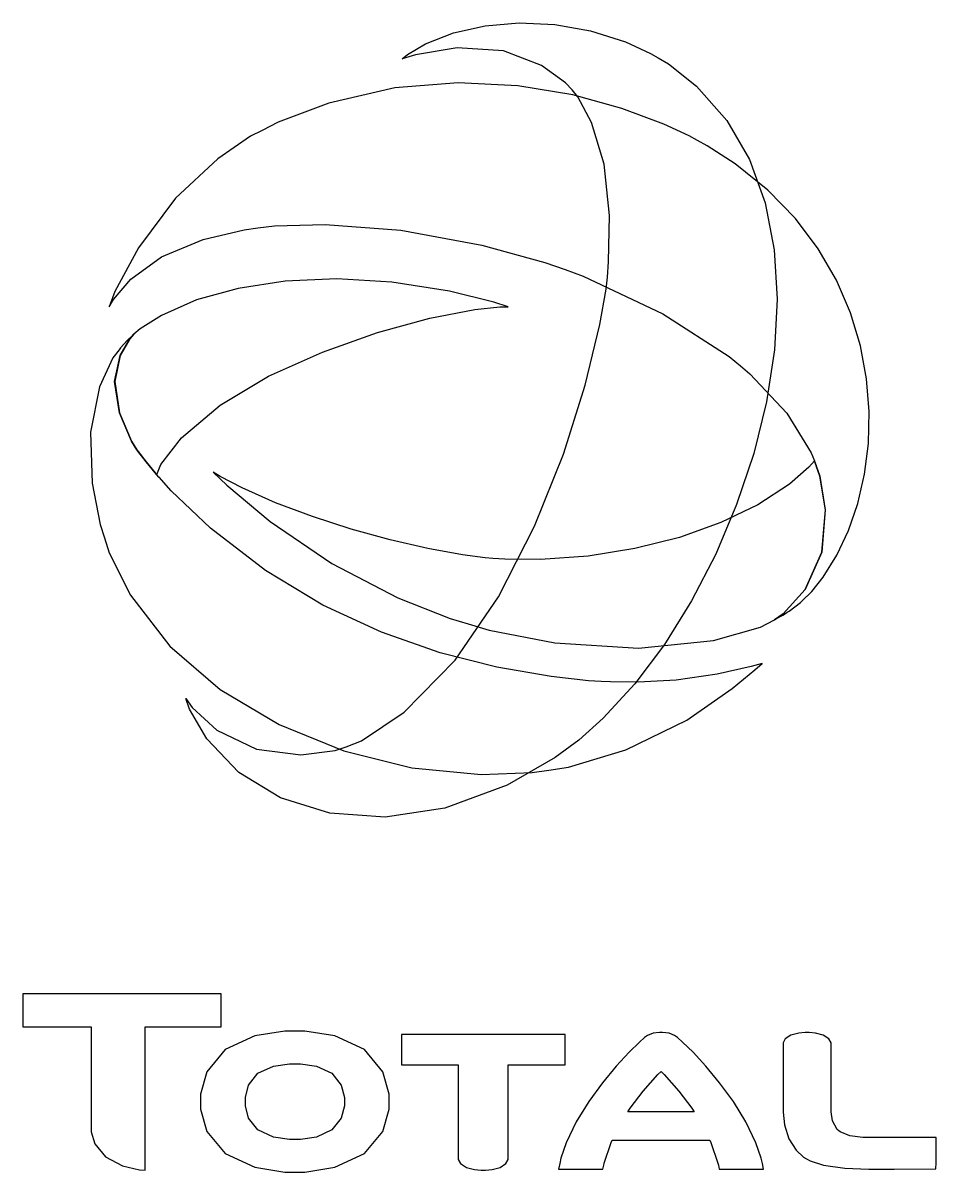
# Model space of a CAD drawing. Extents: x 1.66 to 4.55, y 2.57 to 6.21.
import ezdxf

# ---------------------------------------------------------------- set-up
doc = ezdxf.new("R2010")
doc.units = 0
doc.layers.get('0').update_dxf_attribs({"linetype": 'CONTINUOUS'})

msp = doc.modelspace()

# ---------------------------------------------------------------- linework, layer by layer
at = {"color": 152}
msp.add_lwpolyline([(3.66613, 6.10015), (3.69835, 6.08117), (3.78722, 6.01069), (3.88303, 5.90261), (3.95503, 5.77865), (4.00461, 5.64133), (4.03331, 5.49338), (4.04254, 5.3374), (4.03381, 5.17611), (4.00851, 5.01215), (3.96815, 4.8481), (3.91422, 4.68668), (3.8481, 4.53049), (3.77132, 4.38222), (3.68539, 4.24451), (3.59164, 4.12001), (3.4916, 4.01133), (3.41433, 3.94185), (3.38678, 3.92111), (3.34017, 3.88624), (3.1875, 3.79861), (2.99061, 3.72586), (2.80171, 3.69814), (2.62631, 3.71089), (2.47, 3.75939), (2.33832, 3.83903), (2.23693, 3.94515), (2.18257, 4.03939), (2.17133, 4.07308), (2.19043, 4.04465), (2.26893, 3.97336), (2.39404, 3.91331), (2.53444, 3.89486), (2.64387, 3.90842), (2.678, 3.91986), (2.72721, 3.93961), (2.86219, 4.03043), (3.02289, 4.19422), (3.16026, 4.39546), (3.27453, 4.61817), (3.36589, 4.84646), (3.43463, 5.06446), (3.48096, 5.25629), (3.50108, 5.36843), (3.5051, 5.40603), (3.50911, 5.45469), (3.51129, 5.6014), (3.49468, 5.76406), (3.45529, 5.89615), (3.412, 5.97667), (3.39312, 5.99978), (3.37218, 6.02192), (3.29704, 6.07639), (3.17665, 6.12283), (3.03, 6.13211), (2.89762, 6.1104), (2.85542, 6.09717), (2.87224, 6.111), (2.92914, 6.14469), (3.01796, 6.17985), (3.11822, 6.2021), (3.22635, 6.21089), (3.33876, 6.20562), (3.45193, 6.18582), (3.56222, 6.15088), (3.64128, 6.11481), (3.66613, 6.10015)], close=True, dxfattribs=at)
at = {"color": 240}
for points in [[(4.06657, 4.34099), (4.06728, 4.34147), (4.07443, 4.34619), (4.07519, 4.34663), (4.07531, 4.34674), (4.07661, 4.3476), (4.07676, 4.34765), (4.08046, 4.3501), (4.11604, 4.37722), (4.11936, 4.38015), (4.12093, 4.38167), (4.13683, 4.39708), (4.13846, 4.3986), (4.15186, 4.41222), (4.18788, 4.45725), (4.23144, 4.52636), (4.26833, 4.60454), (4.29779, 4.69049), (4.31901, 4.78288), (4.33122, 4.88032), (4.33371, 4.9815), (4.32568, 5.08513), (4.30632, 5.18978), (4.2749, 5.29417), (4.23063, 5.39686), (4.17279, 5.49664), (4.10053, 5.59212), (4.01318, 5.68197), (3.90983, 5.76476), (3.82081, 5.82243), (3.78988, 5.83925), (3.764, 5.85331), (3.68371, 5.8904), (3.55111, 5.94038), (3.39578, 5.98301), (3.22163, 6.01215), (3.03239, 6.02171), (2.83182, 6.00543), (2.62381, 5.95719), (2.46289, 5.8966), (2.41211, 5.87088), (2.37517, 5.85226), (2.27197, 5.78125), (2.13851, 5.65636), (2.02078, 5.49918), (1.9464, 5.36106), (1.92763, 5.31267), (1.94189, 5.33632), (1.99669, 5.39996), (2.09375, 5.47114), (2.22553, 5.5255), (2.35519, 5.55615), (2.39899, 5.56233), (2.45161, 5.56896), (2.61154, 5.57303), (2.85118, 5.55524), (3.10796, 5.50803), (3.30701, 5.45324), (3.37175, 5.43039), (3.4286, 5.40944), (3.6805, 5.29081), (3.89046, 5.15549), (3.92638, 5.12619), (3.95594, 5.10081), (4.07308, 4.97613), (4.15061, 4.85101), (4.16043, 4.82536), (4.16086, 4.82406), (4.16575, 4.81099), (4.16624, 4.80968), (4.17768, 4.77632), (4.19493, 4.67014), (4.18397, 4.53668), (4.13097, 4.41786), (4.06147, 4.34099), (4.03375, 4.32215), (4.03375, 4.32215), (4.03375, 4.32215), (4.03375, 4.32215), (4.0356, 4.32324), (4.05447, 4.33376), (4.05647, 4.33485), (4.05669, 4.33501), (4.0594, 4.33669), (4.05968, 4.33686), (4.06028, 4.33724), (4.06603, 4.34065), (4.06657, 4.34099)], [(1.87158, 2.71539), (1.87158, 2.70253), (1.88314, 2.66379), (1.91667, 2.62299), (1.97021, 2.59463), (2.02387, 2.58182), (2.04199, 2.58029), (2.04199, 3.03413), (2.28315, 3.03413), (2.28315, 3.13872), (1.65533, 3.13872), (1.65533, 3.03413), (1.87158, 3.03413), (1.87158, 2.71539)], [(2.51628, 3.0204), (2.4846, 3.0204), (2.38954, 3.00553), (2.29579, 2.96208), (2.23757, 2.89214), (2.21761, 2.82124), (2.21761, 2.79758), (2.21761, 2.77399), (2.23757, 2.70313), (2.29579, 2.63319), (2.38954, 2.58979), (2.4846, 2.57488), (2.51628, 2.57488), (2.5479, 2.57488), (2.6429, 2.58979), (2.7366, 2.63319), (2.79471, 2.70313), (2.81467, 2.77399), (2.81467, 2.79758), (2.81467, 2.82124), (2.79471, 2.89214), (2.7366, 2.96208), (2.6429, 3.00553), (2.5479, 3.0204), (2.51628, 3.0204)], [(2.85335, 3.01019), (2.85335, 2.91444), (2.85335, 2.91444), (2.86068, 2.91444), (2.88015, 2.91444), (2.90782, 2.91444), (2.93983, 2.91444), (2.97222, 2.91444), (3.00114, 2.91444), (3.02274, 2.91444), (3.03043, 2.91444), (3.03304, 2.91444), (3.03304, 2.90196), (3.03299, 2.86447), (3.03299, 2.76351), (3.03293, 2.66428), (3.03293, 2.61947), (3.03293, 2.61947), (3.03293, 2.61501), (3.04015, 2.60151), (3.05881, 2.58963), (3.08436, 2.58306), (3.10519, 2.581), (3.11219, 2.581), (3.11914, 2.581), (3.13997, 2.58301), (3.16553, 2.58957), (3.18419, 2.6014), (3.19146, 2.6149), (3.19146, 2.61936), (3.19146, 2.61936), (3.19146, 2.66), (3.19146, 2.75228), (3.19146, 2.85189), (3.19146, 2.89882), (3.19146, 2.91444), (3.19401, 2.91444), (3.20176, 2.91444), (3.22336, 2.91444), (3.25239, 2.91444), (3.28483, 2.91444), (3.31689, 2.91444), (3.34463, 2.91444), (3.3641, 2.91444), (3.37147, 2.91444), (3.37147, 2.91444), (3.37147, 3.01019), (2.85335, 3.01019)], [(3.99929, 2.58415), (3.99571, 2.60135), (3.99229, 2.61828), (3.97542, 2.66764), (3.94363, 2.73394), (3.90403, 2.79796), (3.86046, 2.85742), (3.81657, 2.91015), (3.77626, 2.95372), (3.74317, 2.986), (3.72694, 3.00037), (3.72114, 3.00456), (3.71783, 3.00694), (3.70014, 3.01389), (3.67974, 3.01622), (3.67513, 3.01633), (3.67042, 3.01628), (3.6499, 3.01389), (3.63211, 3.00694), (3.62875, 3.00456), (3.62289, 3.00037), (3.60667, 2.986), (3.57362, 2.95372), (3.53326, 2.91015), (3.48947, 2.85742), (3.44586, 2.79796), (3.40631, 2.73394), (3.37451, 2.66764), (3.35769, 2.61828), (3.35428, 2.60135), (3.35075, 2.58415), (3.49094, 2.58415), (3.49365, 2.5964), (3.49501, 2.60275), (3.51758, 2.66872), (3.52061, 2.67557), (3.82926, 2.67557), (3.83231, 2.66872), (3.85493, 2.60275), (3.85633, 2.5964), (3.85883, 2.58415), (3.99929, 2.58415)], [(4.32781, 2.68414), (4.31392, 2.68414), (4.2724, 2.6894), (4.24149, 2.70161), (4.23742, 2.70508), (4.2321, 2.70958), (4.21739, 2.73693), (4.21306, 2.76563), (4.21289, 2.77078), (4.213, 2.97911), (4.213, 2.98351), (4.20606, 2.99653), (4.18826, 3.00803), (4.1639, 3.01438), (4.14399, 3.01633), (4.13737, 3.01633), (4.13064, 3.01633), (4.11062, 3.01438), (4.08604, 3.00803), (4.06808, 2.99658), (4.06114, 2.98367), (4.06114, 2.97933), (4.06114, 2.77756), (4.06114, 2.76421), (4.06569, 2.72412), (4.07958, 2.67942), (4.10265, 2.64367), (4.12608, 2.62235), (4.13499, 2.61703), (4.14725, 2.60992), (4.18907, 2.5969), (4.25672, 2.58697), (4.33296, 2.58393), (4.39285, 2.58404), (4.41282, 2.58425), (4.54508, 2.58485), (4.54531, 2.60422), (4.54531, 2.68425), (4.32781, 2.68425)], [(2.51628, 2.6779), (2.49918, 2.6779), (2.44792, 2.68544), (2.39908, 2.70801), (2.36968, 2.74544), (2.35992, 2.78467), (2.35992, 2.79769), (2.35992, 2.81076), (2.36968, 2.84999), (2.39908, 2.88743), (2.44792, 2.91), (2.49918, 2.91749), (2.51628, 2.91749), (2.53326, 2.91749), (2.58436, 2.91), (2.63325, 2.88743), (2.66271, 2.84999), (2.67258, 2.81076), (2.67258, 2.79769), (2.67258, 2.78467), (2.66271, 2.74544), (2.63325, 2.70801), (2.58436, 2.68544), (2.53326, 2.6779), (2.51628, 2.6779)], [(3.5701, 2.76519), (3.57747, 2.77642), (3.61876, 2.83117), (3.66521, 2.88297), (3.67513, 2.89268), (3.685, 2.88297), (3.73128, 2.83117), (3.77246, 2.77642), (3.77979, 2.76519), (3.5701, 2.76519)]]:
    msp.add_lwpolyline(points, close=True, dxfattribs=at)
at = {"color": 30}
for points in [[(2.01617, 4.86057), (2.01942, 4.85536), (2.04486, 4.82183), (2.07362, 4.78765), (2.07856, 4.78207), (2.0919, 4.81358), (2.15662, 4.89779), (2.27908, 5.00174), (2.43235, 5.09278), (2.60308, 5.16971), (2.77772, 5.23133), (2.94293, 5.27653), (3.08524, 5.30404), (3.16465, 5.3131), (3.19114, 5.31278), (3.14535, 5.32753), (3.00504, 5.36219), (2.82319, 5.39106), (2.64887, 5.40099), (2.4854, 5.39378), (2.3361, 5.37099), (2.20432, 5.33442), (2.09332, 5.28564), (2.02615, 5.24349), (2.00646, 5.22635), (1.99328, 5.21169), (1.96322, 5.15901), (1.94564, 5.07611), (1.96089, 4.97683), (1.99929, 4.88775), (2.01617, 4.86057)], [(4.16635, 4.80968), (4.1659, 4.81099), (4.16097, 4.82406), (4.16054, 4.82536), (4.1429, 4.80524), (4.08154, 4.75201), (3.98161, 4.68647), (3.86431, 4.62983), (3.73318, 4.58317), (3.5919, 4.54747), (3.44401, 4.52387), (3.29312, 4.51329), (3.18024, 4.51411), (3.14279, 4.51682), (3.11865, 4.51861), (3.0465, 4.52806), (2.93647, 4.5479), (2.81743, 4.57536), (2.69433, 4.60932), (2.57189, 4.64871), (2.45508, 4.69254), (2.34868, 4.73964), (2.27962, 4.7755), (2.2576, 4.78901), (2.30051, 4.74794), (2.43799, 4.63357), (2.63282, 4.50028), (2.84169, 4.39144), (3.00754, 4.32611), (3.06429, 4.30925), (3.13129, 4.28933), (3.33843, 4.24968), (3.60351, 4.23253), (3.84136, 4.257), (3.98936, 4.29899), (4.03396, 4.32215), (4.06168, 4.34099), (4.13108, 4.41786), (4.18408, 4.53674), (4.1951, 4.67019), (4.17779, 4.77632), (4.16635, 4.80968)]]:
    msp.add_lwpolyline(points, close=True, dxfattribs=at)
at = {"color": 153}
msp.add_lwpolyline([(3.48519, 4.12739), (3.44547, 4.12961), (3.32682, 4.14242), (3.15554, 4.17193), (2.97532, 4.2181), (2.79042, 4.28304), (2.60493, 4.36893), (2.42296, 4.47786), (2.24869, 4.61199), (2.12403, 4.73058), (2.08626, 4.77339), (2.08567, 4.77403), (2.07915, 4.78131), (2.07844, 4.78207), (2.07351, 4.78771), (2.04482, 4.82189), (2.01932, 4.85542), (2.01606, 4.86068), (1.99918, 4.88786), (1.96078, 4.97694), (1.94553, 5.07617), (1.96311, 5.15907), (1.99317, 5.21169), (2.00635, 5.22635), (2.00635, 5.22635), (2.00624, 5.22624), (2.00624, 5.22624), (2.00299, 5.22336), (1.98469, 5.20589), (1.96392, 5.18257), (1.95947, 5.17676), (1.9394, 5.15082), (1.89719, 5.05903), (1.86925, 4.91613), (1.87483, 4.75483), (1.90013, 4.62397), (1.91314, 4.58176), (1.92768, 4.5344), (1.99582, 4.39979), (2.12067, 4.23915), (2.27989, 4.10211), (2.46571, 3.99072), (2.67042, 3.90733), (2.88624, 3.85411), (3.10536, 3.83322), (3.26708, 3.83886), (3.3201, 3.84685), (3.38189, 3.85618), (3.56337, 3.91081), (3.75672, 4.00504), (3.9005, 4.10449), (3.97179, 4.16385), (3.99501, 4.18425), (3.95969, 4.17421), (3.85206, 4.14985), (3.72325, 4.13097), (3.60281, 4.12451), (3.51454, 4.12582), (3.48519, 4.12739)], close=True, dxfattribs=at)

doc.saveas('drawing.dxf')
